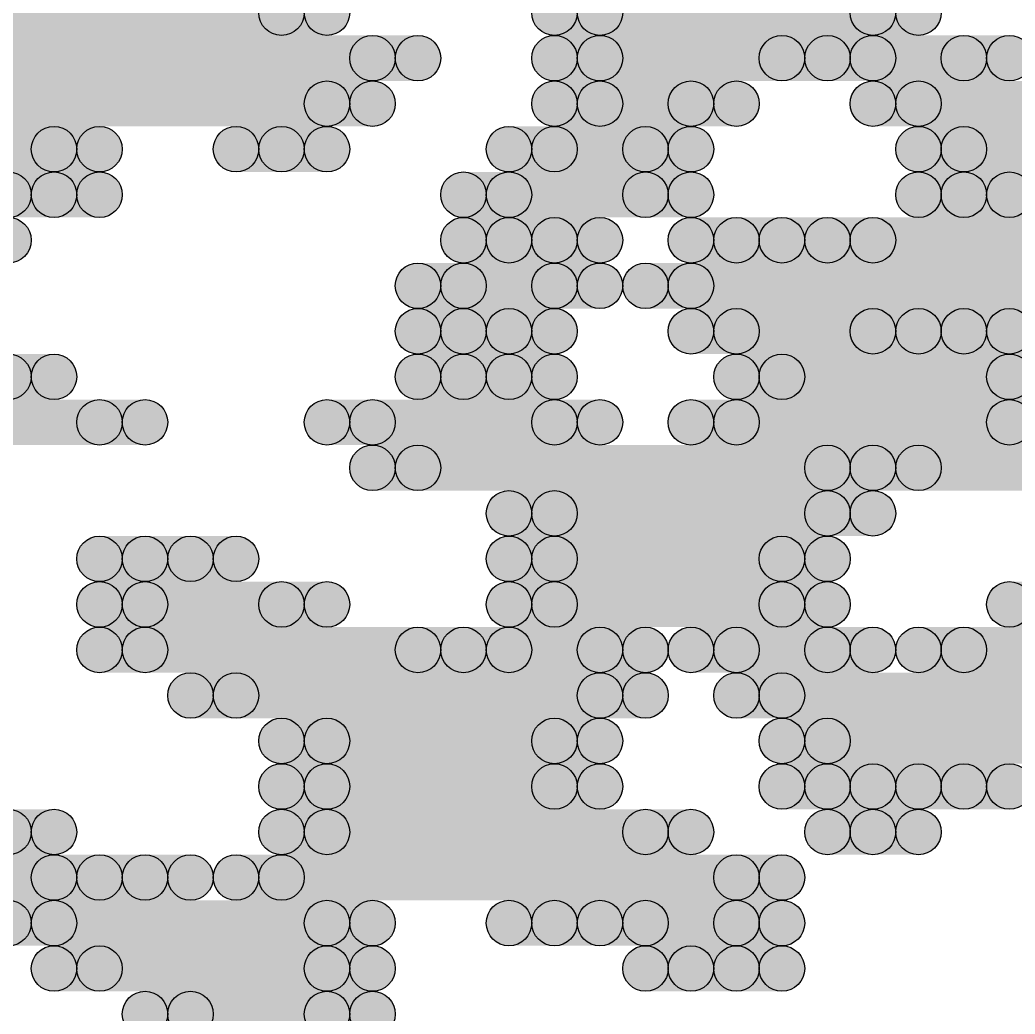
# Model space of a CAD drawing. Header units: millimetres. Extents: x 0 to 137, y 0 to 37.
# Drawn here: x 133.077 to 133.633, y 8.407 to 8.962 of the extents above; entities that cross this region are included whole.
import ezdxf

# ---------------------------------------------------------------- set-up
doc = ezdxf.new("R2010")
doc.units = ezdxf.units.MM
doc.layers.add('TopLayer', color=1, linetype='Continuous')
doc.layers.add('TopSolder', color=216, linetype='Continuous')

msp = doc.modelspace()

# ---------------------------------------------------------------- hatches: boundary and pattern name
at = {"layer": 'TopLayer'}
for points in [[(132.9944, 8.9535), (132.9944, 8.9789), (133.2484, 8.9789), (133.2484, 8.9535)], [(133.4008, 8.9535), (133.4008, 8.9789), (133.5786, 8.9789), (133.5786, 8.9535)], [(133.0198, 8.9281), (133.0198, 8.9535), (133.2992, 8.9535), (133.2992, 8.9281)], [(133.4008, 8.9281), (133.4008, 8.9535), (133.5278, 8.9535), (133.5278, 8.9281)], [(133.5532, 8.9281), (133.5532, 8.9535), (133.6294, 8.9535), (133.6294, 8.9281)], [(133.0198, 8.9027), (133.0198, 8.9281), (133.2738, 8.9281), (133.2738, 8.9027)], [(133.4008, 8.9027), (133.4008, 8.9281), (133.477, 8.9281), (133.477, 8.9027)], [(133.5786, 8.9027), (133.5786, 8.9281), (133.6802, 8.9281), (133.6802, 8.9027)], [(133.0198, 8.8773), (133.0198, 8.9027), (133.1214, 8.9027), (133.1214, 8.8773)], [(133.223, 8.8773), (133.223, 8.9027), (133.2484, 8.9027), (133.2484, 8.8773)], [(133.3754, 8.8773), (133.3754, 8.9027), (133.4516, 8.9027), (133.4516, 8.8773)], [(133.604, 8.8773), (133.604, 8.9027), (133.731, 8.9027), (133.731, 8.8773)], [(133.096, 8.8519), (133.096, 8.8773), (133.1214, 8.8773), (133.1214, 8.8519)], [(133.35, 8.8519), (133.35, 8.8773), (133.4516, 8.8773), (133.4516, 8.8519)], [(133.604, 8.8519), (133.604, 8.8773), (133.6548, 8.8773), (133.6548, 8.8519)], [(133.35, 8.8265), (133.35, 8.8519), (133.4008, 8.8519), (133.4008, 8.8265)], [(133.477, 8.8265), (133.477, 8.8519), (133.5278, 8.8519), (133.5278, 8.8265)], [(133.5532, 8.8265), (133.5532, 8.8519), (133.7056, 8.8519), (133.7056, 8.8265)], [(133.3246, 8.8011), (133.3246, 8.8265), (133.4008, 8.8265), (133.4008, 8.8011)], [(133.4516, 8.8011), (133.4516, 8.8265), (133.6802, 8.8265), (133.6802, 8.8011)], [(133.3246, 8.7757), (133.3246, 8.8011), (133.3754, 8.8011), (133.3754, 8.7757)], [(133.477, 8.7757), (133.477, 8.8011), (133.5786, 8.8011), (133.5786, 8.7757)], [(133.604, 8.7757), (133.604, 8.8011), (133.6548, 8.8011), (133.6548, 8.7757)], [(132.9182, 8.7503), (132.9182, 8.7757), (133.096, 8.7757), (133.096, 8.7503)], [(133.3246, 8.7503), (133.3246, 8.7757), (133.3754, 8.7757), (133.3754, 8.7503)], [(133.5024, 8.7503), (133.5024, 8.7757), (133.6548, 8.7757), (133.6548, 8.7503)], [(133.0452, 8.7249), (133.0452, 8.7503), (133.1468, 8.7503), (133.1468, 8.7249)], [(133.2738, 8.7249), (133.2738, 8.7503), (133.4008, 8.7503), (133.4008, 8.7249)], [(133.477, 8.7249), (133.477, 8.7503), (133.6548, 8.7503), (133.6548, 8.7249)], [(133.2992, 8.6995), (133.2992, 8.7249), (133.5532, 8.7249), (133.5532, 8.6995)], [(133.5786, 8.6995), (133.5786, 8.7249), (133.6802, 8.7249), (133.6802, 8.6995)], [(133.3754, 8.6741), (133.3754, 8.6995), (133.5532, 8.6995), (133.5532, 8.6741)], [(133.1468, 8.6487), (133.1468, 8.6741), (133.1976, 8.6741), (133.1976, 8.6487)], [(133.3754, 8.6487), (133.3754, 8.6741), (133.5278, 8.6741), (133.5278, 8.6487)], [(133.1468, 8.6233), (133.1468, 8.6487), (133.2484, 8.6487), (133.2484, 8.6233)], [(133.3754, 8.6233), (133.3754, 8.6487), (133.5278, 8.6487), (133.5278, 8.6233)], [(133.1468, 8.5979), (133.1468, 8.6233), (133.3246, 8.6233), (133.3246, 8.5979)], [(133.35, 8.5979), (133.35, 8.6233), (133.4262, 8.6233), (133.4262, 8.5979)], [(133.477, 8.5979), (133.477, 8.6233), (133.5532, 8.6233), (133.5532, 8.5979)], [(133.604, 8.5979), (133.604, 8.6233), (133.731, 8.6233), (133.731, 8.5979)], [(133.1976, 8.5725), (133.1976, 8.5979), (133.4262, 8.5979), (133.4262, 8.5725)], [(133.5024, 8.5725), (133.5024, 8.5979), (133.6802, 8.5979), (133.6802, 8.5725)], [(133.2484, 8.5471), (133.2484, 8.5725), (133.4008, 8.5725), (133.4008, 8.5471)], [(133.5278, 8.5471), (133.5278, 8.5725), (133.6802, 8.5725), (133.6802, 8.5471)], [(133.2484, 8.5217), (133.2484, 8.5471), (133.4008, 8.5471), (133.4008, 8.5217)], [(133.5278, 8.5217), (133.5278, 8.5471), (133.5786, 8.5471), (133.5786, 8.5217)], [(133.604, 8.5217), (133.604, 8.5471), (133.6294, 8.5471), (133.6294, 8.5217)], [(132.9944, 8.4963), (132.9944, 8.5217), (133.096, 8.5217), (133.096, 8.4963)], [(133.2484, 8.4963), (133.2484, 8.5217), (133.4516, 8.5217), (133.4516, 8.4963)], [(133.5532, 8.4963), (133.5532, 8.5217), (133.5786, 8.5217), (133.5786, 8.4963)], [(133.0452, 8.4709), (133.0452, 8.4963), (133.1214, 8.4963), (133.1214, 8.4709)], [(133.1468, 8.4709), (133.1468, 8.4963), (133.1722, 8.4963), (133.1722, 8.4709)], [(133.223, 8.4709), (133.223, 8.4963), (133.5024, 8.4963), (133.5024, 8.4709)], [(133.096, 8.4455), (133.096, 8.4709), (133.2738, 8.4709), (133.2738, 8.4455)], [(133.3754, 8.4455), (133.3754, 8.4709), (133.4008, 8.4709), (133.4008, 8.4455)], [(133.4262, 8.4455), (133.4262, 8.4709), (133.5024, 8.4709), (133.5024, 8.4455)], [(133.1214, 8.4201), (133.1214, 8.4455), (133.2738, 8.4455), (133.2738, 8.4201)], [(133.4516, 8.4201), (133.4516, 8.4455), (133.5024, 8.4455), (133.5024, 8.4201)], [(133.1722, 8.3947), (133.1722, 8.4201), (133.2738, 8.4201), (133.2738, 8.3947)]]:
    msp.add_hatch(color=1, dxfattribs=at).paths.add_polyline_path(points)
h = msp.add_hatch(color=1, dxfattribs=at)
edge = h.paths.add_edge_path()
edge.add_arc((133.2484, 8.9662), 0.0127, 0, 360)
h = msp.add_hatch(color=1, dxfattribs=at)
edge = h.paths.add_edge_path()
edge.add_arc((133.4008, 8.9662), 0.0127, 0, 360)
h = msp.add_hatch(color=1, dxfattribs=at)
edge = h.paths.add_edge_path()
edge.add_arc((133.5786, 8.9662), 0.0127, 0, 360)
h = msp.add_hatch(color=1, dxfattribs=at)
edge = h.paths.add_edge_path()
edge.add_arc((133.2992, 8.9408), 0.0127, 0, 360)
h = msp.add_hatch(color=1, dxfattribs=at)
edge = h.paths.add_edge_path()
edge.add_arc((133.4008, 8.9408), 0.0127, 0, 360)
h = msp.add_hatch(color=1, dxfattribs=at)
edge = h.paths.add_edge_path()
edge.add_arc((133.5278, 8.9408), 0.0127, 0, 360)
h = msp.add_hatch(color=1, dxfattribs=at)
edge = h.paths.add_edge_path()
edge.add_arc((133.5532, 8.9408), 0.0127, 0, 360)
h = msp.add_hatch(color=1, dxfattribs=at)
edge = h.paths.add_edge_path()
edge.add_arc((133.6294, 8.9408), 0.0127, 0, 360)
h = msp.add_hatch(color=1, dxfattribs=at)
edge = h.paths.add_edge_path()
edge.add_arc((133.2738, 8.9154), 0.0127, 0, 360)
h = msp.add_hatch(color=1, dxfattribs=at)
edge = h.paths.add_edge_path()
edge.add_arc((133.4008, 8.9154), 0.0127, 0, 360)
h = msp.add_hatch(color=1, dxfattribs=at)
edge = h.paths.add_edge_path()
edge.add_arc((133.477, 8.9154), 0.0127, 0, 360)
h = msp.add_hatch(color=1, dxfattribs=at)
edge = h.paths.add_edge_path()
edge.add_arc((133.5786, 8.9154), 0.0127, 0, 360)
h = msp.add_hatch(color=1, dxfattribs=at)
edge = h.paths.add_edge_path()
edge.add_arc((133.1214, 8.89), 0.0127, 0, 360)
h = msp.add_hatch(color=1, dxfattribs=at)
edge = h.paths.add_edge_path()
edge.add_arc((133.223, 8.89), 0.0127, 0, 360)
h = msp.add_hatch(color=1, dxfattribs=at)
edge = h.paths.add_edge_path()
edge.add_arc((133.2484, 8.89), 0.0127, 0, 360)
h = msp.add_hatch(color=1, dxfattribs=at)
edge = h.paths.add_edge_path()
edge.add_arc((133.3754, 8.89), 0.0127, 0, 360)
h = msp.add_hatch(color=1, dxfattribs=at)
edge = h.paths.add_edge_path()
edge.add_arc((133.4516, 8.89), 0.0127, 0, 360)
h = msp.add_hatch(color=1, dxfattribs=at)
edge = h.paths.add_edge_path()
edge.add_arc((133.604, 8.89), 0.0127, 0, 360)
h = msp.add_hatch(color=1, dxfattribs=at)
edge = h.paths.add_edge_path()
edge.add_arc((133.0706, 8.8646), 0.0127, 0, 360)
h = msp.add_hatch(color=1, dxfattribs=at)
edge = h.paths.add_edge_path()
edge.add_arc((133.096, 8.8646), 0.0127, 0, 360)
h = msp.add_hatch(color=1, dxfattribs=at)
edge = h.paths.add_edge_path()
edge.add_arc((133.1214, 8.8646), 0.0127, 0, 360)
h = msp.add_hatch(color=1, dxfattribs=at)
edge = h.paths.add_edge_path()
edge.add_arc((133.35, 8.8646), 0.0127, 0, 360)
h = msp.add_hatch(color=1, dxfattribs=at)
edge = h.paths.add_edge_path()
edge.add_arc((133.4516, 8.8646), 0.0127, 0, 360)
h = msp.add_hatch(color=1, dxfattribs=at)
edge = h.paths.add_edge_path()
edge.add_arc((133.604, 8.8646), 0.0127, 0, 360)
h = msp.add_hatch(color=1, dxfattribs=at)
edge = h.paths.add_edge_path()
edge.add_arc((133.0706, 8.8392), 0.0127, 0, 360)
h = msp.add_hatch(color=1, dxfattribs=at)
edge = h.paths.add_edge_path()
edge.add_arc((133.35, 8.8392), 0.0127, 0, 360)
h = msp.add_hatch(color=1, dxfattribs=at)
edge = h.paths.add_edge_path()
edge.add_arc((133.4008, 8.8392), 0.0127, 0, 360)
h = msp.add_hatch(color=1, dxfattribs=at)
edge = h.paths.add_edge_path()
edge.add_arc((133.477, 8.8392), 0.0127, 0, 360)
h = msp.add_hatch(color=1, dxfattribs=at)
edge = h.paths.add_edge_path()
edge.add_arc((133.5278, 8.8392), 0.0127, 0, 360)
h = msp.add_hatch(color=1, dxfattribs=at)
edge = h.paths.add_edge_path()
edge.add_arc((133.5532, 8.8392), 0.0127, 0, 360)
h = msp.add_hatch(color=1, dxfattribs=at)
edge = h.paths.add_edge_path()
edge.add_arc((133.3246, 8.8138), 0.0127, 0, 360)
h = msp.add_hatch(color=1, dxfattribs=at)
edge = h.paths.add_edge_path()
edge.add_arc((133.4008, 8.8138), 0.0127, 0, 360)
h = msp.add_hatch(color=1, dxfattribs=at)
edge = h.paths.add_edge_path()
edge.add_arc((133.4516, 8.8138), 0.0127, 0, 360)
h = msp.add_hatch(color=1, dxfattribs=at)
edge = h.paths.add_edge_path()
edge.add_arc((133.3246, 8.7884), 0.0127, 0, 360)
h = msp.add_hatch(color=1, dxfattribs=at)
edge = h.paths.add_edge_path()
edge.add_arc((133.3754, 8.7884), 0.0127, 0, 360)
h = msp.add_hatch(color=1, dxfattribs=at)
edge = h.paths.add_edge_path()
edge.add_arc((133.477, 8.7884), 0.0127, 0, 360)
h = msp.add_hatch(color=1, dxfattribs=at)
edge = h.paths.add_edge_path()
edge.add_arc((133.5786, 8.7884), 0.0127, 0, 360)
h = msp.add_hatch(color=1, dxfattribs=at)
edge = h.paths.add_edge_path()
edge.add_arc((133.604, 8.7884), 0.0127, 0, 360)
h = msp.add_hatch(color=1, dxfattribs=at)
edge = h.paths.add_edge_path()
edge.add_arc((133.096, 8.763), 0.0127, 0, 360)
h = msp.add_hatch(color=1, dxfattribs=at)
edge = h.paths.add_edge_path()
edge.add_arc((133.3246, 8.763), 0.0127, 0, 360)
h = msp.add_hatch(color=1, dxfattribs=at)
edge = h.paths.add_edge_path()
edge.add_arc((133.3754, 8.763), 0.0127, 0, 360)
h = msp.add_hatch(color=1, dxfattribs=at)
edge = h.paths.add_edge_path()
edge.add_arc((133.5024, 8.763), 0.0127, 0, 360)
h = msp.add_hatch(color=1, dxfattribs=at)
edge = h.paths.add_edge_path()
edge.add_arc((133.1468, 8.7376), 0.0127, 0, 360)
h = msp.add_hatch(color=1, dxfattribs=at)
edge = h.paths.add_edge_path()
edge.add_arc((133.2738, 8.7376), 0.0127, 0, 360)
h = msp.add_hatch(color=1, dxfattribs=at)
edge = h.paths.add_edge_path()
edge.add_arc((133.4008, 8.7376), 0.0127, 0, 360)
h = msp.add_hatch(color=1, dxfattribs=at)
edge = h.paths.add_edge_path()
edge.add_arc((133.477, 8.7376), 0.0127, 0, 360)
h = msp.add_hatch(color=1, dxfattribs=at)
edge = h.paths.add_edge_path()
edge.add_arc((133.2992, 8.7122), 0.0127, 0, 360)
h = msp.add_hatch(color=1, dxfattribs=at)
edge = h.paths.add_edge_path()
edge.add_arc((133.5532, 8.7122), 0.0127, 0, 360)
h = msp.add_hatch(color=1, dxfattribs=at)
edge = h.paths.add_edge_path()
edge.add_arc((133.5786, 8.7122), 0.0127, 0, 360)
h = msp.add_hatch(color=1, dxfattribs=at)
edge = h.paths.add_edge_path()
edge.add_arc((133.3754, 8.6868), 0.0127, 0, 360)
h = msp.add_hatch(color=1, dxfattribs=at)
edge = h.paths.add_edge_path()
edge.add_arc((133.5532, 8.6868), 0.0127, 0, 360)
h = msp.add_hatch(color=1, dxfattribs=at)
edge = h.paths.add_edge_path()
edge.add_arc((133.1468, 8.6614), 0.0127, 0, 360)
h = msp.add_hatch(color=1, dxfattribs=at)
edge = h.paths.add_edge_path()
edge.add_arc((133.1976, 8.6614), 0.0127, 0, 360)
h = msp.add_hatch(color=1, dxfattribs=at)
edge = h.paths.add_edge_path()
edge.add_arc((133.3754, 8.6614), 0.0127, 0, 360)
h = msp.add_hatch(color=1, dxfattribs=at)
edge = h.paths.add_edge_path()
edge.add_arc((133.5278, 8.6614), 0.0127, 0, 360)
h = msp.add_hatch(color=1, dxfattribs=at)
edge = h.paths.add_edge_path()
edge.add_arc((133.1468, 8.636), 0.0127, 0, 360)
h = msp.add_hatch(color=1, dxfattribs=at)
edge = h.paths.add_edge_path()
edge.add_arc((133.2484, 8.636), 0.0127, 0, 360)
h = msp.add_hatch(color=1, dxfattribs=at)
edge = h.paths.add_edge_path()
edge.add_arc((133.3754, 8.636), 0.0127, 0, 360)
h = msp.add_hatch(color=1, dxfattribs=at)
edge = h.paths.add_edge_path()
edge.add_arc((133.5278, 8.636), 0.0127, 0, 360)
h = msp.add_hatch(color=1, dxfattribs=at)
edge = h.paths.add_edge_path()
edge.add_arc((133.1468, 8.6106), 0.0127, 0, 360)
h = msp.add_hatch(color=1, dxfattribs=at)
edge = h.paths.add_edge_path()
edge.add_arc((133.3246, 8.6106), 0.0127, 0, 360)
h = msp.add_hatch(color=1, dxfattribs=at)
edge = h.paths.add_edge_path()
edge.add_arc((133.35, 8.6106), 0.0127, 0, 360)
h = msp.add_hatch(color=1, dxfattribs=at)
edge = h.paths.add_edge_path()
edge.add_arc((133.4262, 8.6106), 0.0127, 0, 360)
h = msp.add_hatch(color=1, dxfattribs=at)
edge = h.paths.add_edge_path()
edge.add_arc((133.477, 8.6106), 0.0127, 0, 360)
h = msp.add_hatch(color=1, dxfattribs=at)
edge = h.paths.add_edge_path()
edge.add_arc((133.5532, 8.6106), 0.0127, 0, 360)
h = msp.add_hatch(color=1, dxfattribs=at)
edge = h.paths.add_edge_path()
edge.add_arc((133.604, 8.6106), 0.0127, 0, 360)
h = msp.add_hatch(color=1, dxfattribs=at)
edge = h.paths.add_edge_path()
edge.add_arc((133.1976, 8.5852), 0.0127, 0, 360)
h = msp.add_hatch(color=1, dxfattribs=at)
edge = h.paths.add_edge_path()
edge.add_arc((133.4262, 8.5852), 0.0127, 0, 360)
h = msp.add_hatch(color=1, dxfattribs=at)
edge = h.paths.add_edge_path()
edge.add_arc((133.5024, 8.5852), 0.0127, 0, 360)
h = msp.add_hatch(color=1, dxfattribs=at)
edge = h.paths.add_edge_path()
edge.add_arc((133.2484, 8.5598), 0.0127, 0, 360)
h = msp.add_hatch(color=1, dxfattribs=at)
edge = h.paths.add_edge_path()
edge.add_arc((133.4008, 8.5598), 0.0127, 0, 360)
h = msp.add_hatch(color=1, dxfattribs=at)
edge = h.paths.add_edge_path()
edge.add_arc((133.5278, 8.5598), 0.0127, 0, 360)
h = msp.add_hatch(color=1, dxfattribs=at)
edge = h.paths.add_edge_path()
edge.add_arc((133.2484, 8.5344), 0.0127, 0, 360)
h = msp.add_hatch(color=1, dxfattribs=at)
edge = h.paths.add_edge_path()
edge.add_arc((133.4008, 8.5344), 0.0127, 0, 360)
h = msp.add_hatch(color=1, dxfattribs=at)
edge = h.paths.add_edge_path()
edge.add_arc((133.5278, 8.5344), 0.0127, 0, 360)
h = msp.add_hatch(color=1, dxfattribs=at)
edge = h.paths.add_edge_path()
edge.add_arc((133.5786, 8.5344), 0.0127, 0, 360)
h = msp.add_hatch(color=1, dxfattribs=at)
edge = h.paths.add_edge_path()
edge.add_arc((133.604, 8.5344), 0.0127, 0, 360)
h = msp.add_hatch(color=1, dxfattribs=at)
edge = h.paths.add_edge_path()
edge.add_arc((133.6294, 8.5344), 0.0127, 0, 360)
h = msp.add_hatch(color=1, dxfattribs=at)
edge = h.paths.add_edge_path()
edge.add_arc((133.096, 8.509), 0.0127, 0, 360)
h = msp.add_hatch(color=1, dxfattribs=at)
edge = h.paths.add_edge_path()
edge.add_arc((133.2484, 8.509), 0.0127, 0, 360)
h = msp.add_hatch(color=1, dxfattribs=at)
edge = h.paths.add_edge_path()
edge.add_arc((133.4516, 8.509), 0.0127, 0, 360)
h = msp.add_hatch(color=1, dxfattribs=at)
edge = h.paths.add_edge_path()
edge.add_arc((133.5532, 8.509), 0.0127, 0, 360)
h = msp.add_hatch(color=1, dxfattribs=at)
edge = h.paths.add_edge_path()
edge.add_arc((133.5786, 8.509), 0.0127, 0, 360)
h = msp.add_hatch(color=1, dxfattribs=at)
edge = h.paths.add_edge_path()
edge.add_arc((133.1214, 8.4836), 0.0127, 0, 360)
h = msp.add_hatch(color=1, dxfattribs=at)
edge = h.paths.add_edge_path()
edge.add_arc((133.1468, 8.4836), 0.0127, 0, 360)
h = msp.add_hatch(color=1, dxfattribs=at)
edge = h.paths.add_edge_path()
edge.add_arc((133.1722, 8.4836), 0.0127, 0, 360)
h = msp.add_hatch(color=1, dxfattribs=at)
edge = h.paths.add_edge_path()
edge.add_arc((133.223, 8.4836), 0.0127, 0, 360)
h = msp.add_hatch(color=1, dxfattribs=at)
edge = h.paths.add_edge_path()
edge.add_arc((133.5024, 8.4836), 0.0127, 0, 360)
h = msp.add_hatch(color=1, dxfattribs=at)
edge = h.paths.add_edge_path()
edge.add_arc((133.096, 8.4582), 0.0127, 0, 360)
h = msp.add_hatch(color=1, dxfattribs=at)
edge = h.paths.add_edge_path()
edge.add_arc((133.2738, 8.4582), 0.0127, 0, 360)
h = msp.add_hatch(color=1, dxfattribs=at)
edge = h.paths.add_edge_path()
edge.add_arc((133.3754, 8.4582), 0.0127, 0, 360)
h = msp.add_hatch(color=1, dxfattribs=at)
edge = h.paths.add_edge_path()
edge.add_arc((133.4008, 8.4582), 0.0127, 0, 360)
h = msp.add_hatch(color=1, dxfattribs=at)
edge = h.paths.add_edge_path()
edge.add_arc((133.4262, 8.4582), 0.0127, 0, 360)
h = msp.add_hatch(color=1, dxfattribs=at)
edge = h.paths.add_edge_path()
edge.add_arc((133.5024, 8.4582), 0.0127, 0, 360)
h = msp.add_hatch(color=1, dxfattribs=at)
edge = h.paths.add_edge_path()
edge.add_arc((133.1214, 8.4328), 0.0127, 0, 360)
h = msp.add_hatch(color=1, dxfattribs=at)
edge = h.paths.add_edge_path()
edge.add_arc((133.2738, 8.4328), 0.0127, 0, 360)
h = msp.add_hatch(color=1, dxfattribs=at)
edge = h.paths.add_edge_path()
edge.add_arc((133.4516, 8.4328), 0.0127, 0, 360)
h = msp.add_hatch(color=1, dxfattribs=at)
edge = h.paths.add_edge_path()
edge.add_arc((133.5024, 8.4328), 0.0127, 0, 360)
h = msp.add_hatch(color=1, dxfattribs=at)
edge = h.paths.add_edge_path()
edge.add_arc((133.1722, 8.4074), 0.0127, 0, 360)
h = msp.add_hatch(color=1, dxfattribs=at)
edge = h.paths.add_edge_path()
edge.add_arc((133.2738, 8.4074), 0.0127, 0, 360)
at = {"layer": 'TopSolder'}
for points in [[(132.969, 8.9535), (132.969, 8.9789), (133.223, 8.9789), (133.223, 8.9535)], [(133.3754, 8.9535), (133.3754, 8.9789), (133.5532, 8.9789), (133.5532, 8.9535)], [(132.9944, 8.9281), (132.9944, 8.9535), (133.2738, 8.9535), (133.2738, 8.9281)], [(133.3754, 8.9281), (133.3754, 8.9535), (133.5024, 8.9535), (133.5024, 8.9281)], [(133.5278, 8.9281), (133.5278, 8.9535), (133.604, 8.9535), (133.604, 8.9281)], [(132.9944, 8.9027), (132.9944, 8.9281), (133.2484, 8.9281), (133.2484, 8.9027)], [(133.3754, 8.9027), (133.3754, 8.9281), (133.4516, 8.9281), (133.4516, 8.9027)], [(133.5532, 8.9027), (133.5532, 8.9281), (133.6548, 8.9281), (133.6548, 8.9027)], [(132.9944, 8.8773), (132.9944, 8.9027), (133.096, 8.9027), (133.096, 8.8773)], [(133.1976, 8.8773), (133.1976, 8.9027), (133.223, 8.9027), (133.223, 8.8773)], [(133.35, 8.8773), (133.35, 8.9027), (133.4262, 8.9027), (133.4262, 8.8773)], [(133.5786, 8.8773), (133.5786, 8.9027), (133.7056, 8.9027), (133.7056, 8.8773)], [(133.0706, 8.8519), (133.0706, 8.8773), (133.096, 8.8773), (133.096, 8.8519)], [(133.3246, 8.8519), (133.3246, 8.8773), (133.4262, 8.8773), (133.4262, 8.8519)], [(133.5786, 8.8519), (133.5786, 8.8773), (133.6294, 8.8773), (133.6294, 8.8519)], [(133.3246, 8.8265), (133.3246, 8.8519), (133.3754, 8.8519), (133.3754, 8.8265)], [(133.4516, 8.8265), (133.4516, 8.8519), (133.5024, 8.8519), (133.5024, 8.8265)], [(133.5278, 8.8265), (133.5278, 8.8519), (133.6802, 8.8519), (133.6802, 8.8265)], [(133.2992, 8.8011), (133.2992, 8.8265), (133.3754, 8.8265), (133.3754, 8.8011)], [(133.4262, 8.8011), (133.4262, 8.8265), (133.6548, 8.8265), (133.6548, 8.8011)], [(133.2992, 8.7757), (133.2992, 8.8011), (133.35, 8.8011), (133.35, 8.7757)], [(133.4516, 8.7757), (133.4516, 8.8011), (133.5532, 8.8011), (133.5532, 8.7757)], [(133.5786, 8.7757), (133.5786, 8.8011), (133.6294, 8.8011), (133.6294, 8.7757)], [(133.2992, 8.7503), (133.2992, 8.7757), (133.35, 8.7757), (133.35, 8.7503)], [(133.477, 8.7503), (133.477, 8.7757), (133.6294, 8.7757), (133.6294, 8.7503)], [(133.0198, 8.7249), (133.0198, 8.7503), (133.1214, 8.7503), (133.1214, 8.7249)], [(133.2484, 8.7249), (133.2484, 8.7503), (133.3754, 8.7503), (133.3754, 8.7249)], [(133.4516, 8.7249), (133.4516, 8.7503), (133.6294, 8.7503), (133.6294, 8.7249)], [(133.2738, 8.6995), (133.2738, 8.7249), (133.5278, 8.7249), (133.5278, 8.6995)], [(133.5532, 8.6995), (133.5532, 8.7249), (133.6548, 8.7249), (133.6548, 8.6995)], [(133.35, 8.6741), (133.35, 8.6995), (133.5278, 8.6995), (133.5278, 8.6741)], [(133.1214, 8.6487), (133.1214, 8.6741), (133.1722, 8.6741), (133.1722, 8.6487)], [(133.35, 8.6487), (133.35, 8.6741), (133.5024, 8.6741), (133.5024, 8.6487)], [(133.1214, 8.6233), (133.1214, 8.6487), (133.223, 8.6487), (133.223, 8.6233)], [(133.35, 8.6233), (133.35, 8.6487), (133.5024, 8.6487), (133.5024, 8.6233)], [(133.6294, 8.6233), (133.6294, 8.6487), (133.7564, 8.6487), (133.7564, 8.6233)], [(133.1214, 8.5979), (133.1214, 8.6233), (133.2992, 8.6233), (133.2992, 8.5979)], [(133.3246, 8.5979), (133.3246, 8.6233), (133.4008, 8.6233), (133.4008, 8.5979)], [(133.4516, 8.5979), (133.4516, 8.6233), (133.5278, 8.6233), (133.5278, 8.5979)], [(133.5786, 8.5979), (133.5786, 8.6233), (133.7056, 8.6233), (133.7056, 8.5979)], [(133.1722, 8.5725), (133.1722, 8.5979), (133.4008, 8.5979), (133.4008, 8.5725)], [(133.477, 8.5725), (133.477, 8.5979), (133.6548, 8.5979), (133.6548, 8.5725)], [(133.223, 8.5471), (133.223, 8.5725), (133.3754, 8.5725), (133.3754, 8.5471)], [(133.5024, 8.5471), (133.5024, 8.5725), (133.6548, 8.5725), (133.6548, 8.5471)], [(133.223, 8.5217), (133.223, 8.5471), (133.3754, 8.5471), (133.3754, 8.5217)], [(133.5024, 8.5217), (133.5024, 8.5471), (133.5532, 8.5471), (133.5532, 8.5217)], [(133.5786, 8.5217), (133.5786, 8.5471), (133.604, 8.5471), (133.604, 8.5217)], [(133.223, 8.4963), (133.223, 8.5217), (133.4262, 8.5217), (133.4262, 8.4963)], [(133.5278, 8.4963), (133.5278, 8.5217), (133.5532, 8.5217), (133.5532, 8.4963)], [(133.0198, 8.4709), (133.0198, 8.4963), (133.096, 8.4963), (133.096, 8.4709)], [(133.1214, 8.4709), (133.1214, 8.4963), (133.1468, 8.4963), (133.1468, 8.4709)], [(133.1976, 8.4709), (133.1976, 8.4963), (133.477, 8.4963), (133.477, 8.4709)], [(133.0706, 8.4455), (133.0706, 8.4709), (133.2484, 8.4709), (133.2484, 8.4455)], [(133.35, 8.4455), (133.35, 8.4709), (133.3754, 8.4709), (133.3754, 8.4455)], [(133.4008, 8.4455), (133.4008, 8.4709), (133.477, 8.4709), (133.477, 8.4455)], [(133.096, 8.4201), (133.096, 8.4455), (133.2484, 8.4455), (133.2484, 8.4201)], [(133.4262, 8.4201), (133.4262, 8.4455), (133.477, 8.4455), (133.477, 8.4201)], [(133.1468, 8.3947), (133.1468, 8.4201), (133.2484, 8.4201), (133.2484, 8.3947)]]:
    msp.add_hatch(color=216, dxfattribs=at).paths.add_polyline_path(points)
h = msp.add_hatch(color=216, dxfattribs=at)
edge = h.paths.add_edge_path()
edge.add_arc((133.223, 8.9662), 0.0127, 0, 360)
h = msp.add_hatch(color=216, dxfattribs=at)
edge = h.paths.add_edge_path()
edge.add_arc((133.3754, 8.9662), 0.0127, 0, 360)
h = msp.add_hatch(color=216, dxfattribs=at)
edge = h.paths.add_edge_path()
edge.add_arc((133.5532, 8.9662), 0.0127, 0, 360)
h = msp.add_hatch(color=216, dxfattribs=at)
edge = h.paths.add_edge_path()
edge.add_arc((133.2738, 8.9408), 0.0127, 0, 360)
h = msp.add_hatch(color=216, dxfattribs=at)
edge = h.paths.add_edge_path()
edge.add_arc((133.3754, 8.9408), 0.0127, 0, 360)
h = msp.add_hatch(color=216, dxfattribs=at)
edge = h.paths.add_edge_path()
edge.add_arc((133.5024, 8.9408), 0.0127, 0, 360)
h = msp.add_hatch(color=216, dxfattribs=at)
edge = h.paths.add_edge_path()
edge.add_arc((133.5278, 8.9408), 0.0127, 0, 360)
h = msp.add_hatch(color=216, dxfattribs=at)
edge = h.paths.add_edge_path()
edge.add_arc((133.604, 8.9408), 0.0127, 0, 360)
h = msp.add_hatch(color=216, dxfattribs=at)
edge = h.paths.add_edge_path()
edge.add_arc((133.2484, 8.9154), 0.0127, 0, 360)
h = msp.add_hatch(color=216, dxfattribs=at)
edge = h.paths.add_edge_path()
edge.add_arc((133.3754, 8.9154), 0.0127, 0, 360)
h = msp.add_hatch(color=216, dxfattribs=at)
edge = h.paths.add_edge_path()
edge.add_arc((133.4516, 8.9154), 0.0127, 0, 360)
h = msp.add_hatch(color=216, dxfattribs=at)
edge = h.paths.add_edge_path()
edge.add_arc((133.5532, 8.9154), 0.0127, 0, 360)
h = msp.add_hatch(color=216, dxfattribs=at)
edge = h.paths.add_edge_path()
edge.add_arc((133.096, 8.89), 0.0127, 0, 360)
h = msp.add_hatch(color=216, dxfattribs=at)
edge = h.paths.add_edge_path()
edge.add_arc((133.1976, 8.89), 0.0127, 0, 360)
h = msp.add_hatch(color=216, dxfattribs=at)
edge = h.paths.add_edge_path()
edge.add_arc((133.223, 8.89), 0.0127, 0, 360)
h = msp.add_hatch(color=216, dxfattribs=at)
edge = h.paths.add_edge_path()
edge.add_arc((133.35, 8.89), 0.0127, 0, 360)
h = msp.add_hatch(color=216, dxfattribs=at)
edge = h.paths.add_edge_path()
edge.add_arc((133.4262, 8.89), 0.0127, 0, 360)
h = msp.add_hatch(color=216, dxfattribs=at)
edge = h.paths.add_edge_path()
edge.add_arc((133.5786, 8.89), 0.0127, 0, 360)
h = msp.add_hatch(color=216, dxfattribs=at)
edge = h.paths.add_edge_path()
edge.add_arc((133.0706, 8.8646), 0.0127, 0, 360)
h = msp.add_hatch(color=216, dxfattribs=at)
edge = h.paths.add_edge_path()
edge.add_arc((133.096, 8.8646), 0.0127, 0, 360)
h = msp.add_hatch(color=216, dxfattribs=at)
edge = h.paths.add_edge_path()
edge.add_arc((133.3246, 8.8646), 0.0127, 0, 360)
h = msp.add_hatch(color=216, dxfattribs=at)
edge = h.paths.add_edge_path()
edge.add_arc((133.4262, 8.8646), 0.0127, 0, 360)
h = msp.add_hatch(color=216, dxfattribs=at)
edge = h.paths.add_edge_path()
edge.add_arc((133.5786, 8.8646), 0.0127, 0, 360)
h = msp.add_hatch(color=216, dxfattribs=at)
edge = h.paths.add_edge_path()
edge.add_arc((133.6294, 8.8646), 0.0127, 0, 360)
h = msp.add_hatch(color=216, dxfattribs=at)
edge = h.paths.add_edge_path()
edge.add_arc((133.3246, 8.8392), 0.0127, 0, 360)
h = msp.add_hatch(color=216, dxfattribs=at)
edge = h.paths.add_edge_path()
edge.add_arc((133.3754, 8.8392), 0.0127, 0, 360)
h = msp.add_hatch(color=216, dxfattribs=at)
edge = h.paths.add_edge_path()
edge.add_arc((133.4516, 8.8392), 0.0127, 0, 360)
h = msp.add_hatch(color=216, dxfattribs=at)
edge = h.paths.add_edge_path()
edge.add_arc((133.5024, 8.8392), 0.0127, 0, 360)
h = msp.add_hatch(color=216, dxfattribs=at)
edge = h.paths.add_edge_path()
edge.add_arc((133.5278, 8.8392), 0.0127, 0, 360)
h = msp.add_hatch(color=216, dxfattribs=at)
edge = h.paths.add_edge_path()
edge.add_arc((133.2992, 8.8138), 0.0127, 0, 360)
h = msp.add_hatch(color=216, dxfattribs=at)
edge = h.paths.add_edge_path()
edge.add_arc((133.3754, 8.8138), 0.0127, 0, 360)
h = msp.add_hatch(color=216, dxfattribs=at)
edge = h.paths.add_edge_path()
edge.add_arc((133.4262, 8.8138), 0.0127, 0, 360)
h = msp.add_hatch(color=216, dxfattribs=at)
edge = h.paths.add_edge_path()
edge.add_arc((133.2992, 8.7884), 0.0127, 0, 360)
h = msp.add_hatch(color=216, dxfattribs=at)
edge = h.paths.add_edge_path()
edge.add_arc((133.35, 8.7884), 0.0127, 0, 360)
h = msp.add_hatch(color=216, dxfattribs=at)
edge = h.paths.add_edge_path()
edge.add_arc((133.4516, 8.7884), 0.0127, 0, 360)
h = msp.add_hatch(color=216, dxfattribs=at)
edge = h.paths.add_edge_path()
edge.add_arc((133.5532, 8.7884), 0.0127, 0, 360)
h = msp.add_hatch(color=216, dxfattribs=at)
edge = h.paths.add_edge_path()
edge.add_arc((133.5786, 8.7884), 0.0127, 0, 360)
h = msp.add_hatch(color=216, dxfattribs=at)
edge = h.paths.add_edge_path()
edge.add_arc((133.6294, 8.7884), 0.0127, 0, 360)
h = msp.add_hatch(color=216, dxfattribs=at)
edge = h.paths.add_edge_path()
edge.add_arc((133.0706, 8.763), 0.0127, 0, 360)
h = msp.add_hatch(color=216, dxfattribs=at)
edge = h.paths.add_edge_path()
edge.add_arc((133.2992, 8.763), 0.0127, 0, 360)
h = msp.add_hatch(color=216, dxfattribs=at)
edge = h.paths.add_edge_path()
edge.add_arc((133.35, 8.763), 0.0127, 0, 360)
h = msp.add_hatch(color=216, dxfattribs=at)
edge = h.paths.add_edge_path()
edge.add_arc((133.477, 8.763), 0.0127, 0, 360)
h = msp.add_hatch(color=216, dxfattribs=at)
edge = h.paths.add_edge_path()
edge.add_arc((133.6294, 8.763), 0.0127, 0, 360)
h = msp.add_hatch(color=216, dxfattribs=at)
edge = h.paths.add_edge_path()
edge.add_arc((133.1214, 8.7376), 0.0127, 0, 360)
h = msp.add_hatch(color=216, dxfattribs=at)
edge = h.paths.add_edge_path()
edge.add_arc((133.2484, 8.7376), 0.0127, 0, 360)
h = msp.add_hatch(color=216, dxfattribs=at)
edge = h.paths.add_edge_path()
edge.add_arc((133.3754, 8.7376), 0.0127, 0, 360)
h = msp.add_hatch(color=216, dxfattribs=at)
edge = h.paths.add_edge_path()
edge.add_arc((133.4516, 8.7376), 0.0127, 0, 360)
h = msp.add_hatch(color=216, dxfattribs=at)
edge = h.paths.add_edge_path()
edge.add_arc((133.6294, 8.7376), 0.0127, 0, 360)
h = msp.add_hatch(color=216, dxfattribs=at)
edge = h.paths.add_edge_path()
edge.add_arc((133.2738, 8.7122), 0.0127, 0, 360)
h = msp.add_hatch(color=216, dxfattribs=at)
edge = h.paths.add_edge_path()
edge.add_arc((133.5278, 8.7122), 0.0127, 0, 360)
h = msp.add_hatch(color=216, dxfattribs=at)
edge = h.paths.add_edge_path()
edge.add_arc((133.5532, 8.7122), 0.0127, 0, 360)
h = msp.add_hatch(color=216, dxfattribs=at)
edge = h.paths.add_edge_path()
edge.add_arc((133.35, 8.6868), 0.0127, 0, 360)
h = msp.add_hatch(color=216, dxfattribs=at)
edge = h.paths.add_edge_path()
edge.add_arc((133.5278, 8.6868), 0.0127, 0, 360)
h = msp.add_hatch(color=216, dxfattribs=at)
edge = h.paths.add_edge_path()
edge.add_arc((133.1214, 8.6614), 0.0127, 0, 360)
h = msp.add_hatch(color=216, dxfattribs=at)
edge = h.paths.add_edge_path()
edge.add_arc((133.1722, 8.6614), 0.0127, 0, 360)
h = msp.add_hatch(color=216, dxfattribs=at)
edge = h.paths.add_edge_path()
edge.add_arc((133.35, 8.6614), 0.0127, 0, 360)
h = msp.add_hatch(color=216, dxfattribs=at)
edge = h.paths.add_edge_path()
edge.add_arc((133.5024, 8.6614), 0.0127, 0, 360)
h = msp.add_hatch(color=216, dxfattribs=at)
edge = h.paths.add_edge_path()
edge.add_arc((133.1214, 8.636), 0.0127, 0, 360)
h = msp.add_hatch(color=216, dxfattribs=at)
edge = h.paths.add_edge_path()
edge.add_arc((133.223, 8.636), 0.0127, 0, 360)
h = msp.add_hatch(color=216, dxfattribs=at)
edge = h.paths.add_edge_path()
edge.add_arc((133.35, 8.636), 0.0127, 0, 360)
h = msp.add_hatch(color=216, dxfattribs=at)
edge = h.paths.add_edge_path()
edge.add_arc((133.5024, 8.636), 0.0127, 0, 360)
h = msp.add_hatch(color=216, dxfattribs=at)
edge = h.paths.add_edge_path()
edge.add_arc((133.6294, 8.636), 0.0127, 0, 360)
h = msp.add_hatch(color=216, dxfattribs=at)
edge = h.paths.add_edge_path()
edge.add_arc((133.1214, 8.6106), 0.0127, 0, 360)
h = msp.add_hatch(color=216, dxfattribs=at)
edge = h.paths.add_edge_path()
edge.add_arc((133.2992, 8.6106), 0.0127, 0, 360)
h = msp.add_hatch(color=216, dxfattribs=at)
edge = h.paths.add_edge_path()
edge.add_arc((133.3246, 8.6106), 0.0127, 0, 360)
h = msp.add_hatch(color=216, dxfattribs=at)
edge = h.paths.add_edge_path()
edge.add_arc((133.4008, 8.6106), 0.0127, 0, 360)
h = msp.add_hatch(color=216, dxfattribs=at)
edge = h.paths.add_edge_path()
edge.add_arc((133.4516, 8.6106), 0.0127, 0, 360)
h = msp.add_hatch(color=216, dxfattribs=at)
edge = h.paths.add_edge_path()
edge.add_arc((133.5278, 8.6106), 0.0127, 0, 360)
h = msp.add_hatch(color=216, dxfattribs=at)
edge = h.paths.add_edge_path()
edge.add_arc((133.5786, 8.6106), 0.0127, 0, 360)
h = msp.add_hatch(color=216, dxfattribs=at)
edge = h.paths.add_edge_path()
edge.add_arc((133.1722, 8.5852), 0.0127, 0, 360)
h = msp.add_hatch(color=216, dxfattribs=at)
edge = h.paths.add_edge_path()
edge.add_arc((133.4008, 8.5852), 0.0127, 0, 360)
h = msp.add_hatch(color=216, dxfattribs=at)
edge = h.paths.add_edge_path()
edge.add_arc((133.477, 8.5852), 0.0127, 0, 360)
h = msp.add_hatch(color=216, dxfattribs=at)
edge = h.paths.add_edge_path()
edge.add_arc((133.223, 8.5598), 0.0127, 0, 360)
h = msp.add_hatch(color=216, dxfattribs=at)
edge = h.paths.add_edge_path()
edge.add_arc((133.3754, 8.5598), 0.0127, 0, 360)
h = msp.add_hatch(color=216, dxfattribs=at)
edge = h.paths.add_edge_path()
edge.add_arc((133.5024, 8.5598), 0.0127, 0, 360)
h = msp.add_hatch(color=216, dxfattribs=at)
edge = h.paths.add_edge_path()
edge.add_arc((133.223, 8.5344), 0.0127, 0, 360)
h = msp.add_hatch(color=216, dxfattribs=at)
edge = h.paths.add_edge_path()
edge.add_arc((133.3754, 8.5344), 0.0127, 0, 360)
h = msp.add_hatch(color=216, dxfattribs=at)
edge = h.paths.add_edge_path()
edge.add_arc((133.5024, 8.5344), 0.0127, 0, 360)
h = msp.add_hatch(color=216, dxfattribs=at)
edge = h.paths.add_edge_path()
edge.add_arc((133.5532, 8.5344), 0.0127, 0, 360)
h = msp.add_hatch(color=216, dxfattribs=at)
edge = h.paths.add_edge_path()
edge.add_arc((133.5786, 8.5344), 0.0127, 0, 360)
h = msp.add_hatch(color=216, dxfattribs=at)
edge = h.paths.add_edge_path()
edge.add_arc((133.604, 8.5344), 0.0127, 0, 360)
h = msp.add_hatch(color=216, dxfattribs=at)
edge = h.paths.add_edge_path()
edge.add_arc((133.0706, 8.509), 0.0127, 0, 360)
h = msp.add_hatch(color=216, dxfattribs=at)
edge = h.paths.add_edge_path()
edge.add_arc((133.223, 8.509), 0.0127, 0, 360)
h = msp.add_hatch(color=216, dxfattribs=at)
edge = h.paths.add_edge_path()
edge.add_arc((133.4262, 8.509), 0.0127, 0, 360)
h = msp.add_hatch(color=216, dxfattribs=at)
edge = h.paths.add_edge_path()
edge.add_arc((133.5278, 8.509), 0.0127, 0, 360)
h = msp.add_hatch(color=216, dxfattribs=at)
edge = h.paths.add_edge_path()
edge.add_arc((133.5532, 8.509), 0.0127, 0, 360)
h = msp.add_hatch(color=216, dxfattribs=at)
edge = h.paths.add_edge_path()
edge.add_arc((133.096, 8.4836), 0.0127, 0, 360)
h = msp.add_hatch(color=216, dxfattribs=at)
edge = h.paths.add_edge_path()
edge.add_arc((133.1214, 8.4836), 0.0127, 0, 360)
h = msp.add_hatch(color=216, dxfattribs=at)
edge = h.paths.add_edge_path()
edge.add_arc((133.1468, 8.4836), 0.0127, 0, 360)
h = msp.add_hatch(color=216, dxfattribs=at)
edge = h.paths.add_edge_path()
edge.add_arc((133.1976, 8.4836), 0.0127, 0, 360)
h = msp.add_hatch(color=216, dxfattribs=at)
edge = h.paths.add_edge_path()
edge.add_arc((133.477, 8.4836), 0.0127, 0, 360)
h = msp.add_hatch(color=216, dxfattribs=at)
edge = h.paths.add_edge_path()
edge.add_arc((133.0706, 8.4582), 0.0127, 0, 360)
h = msp.add_hatch(color=216, dxfattribs=at)
edge = h.paths.add_edge_path()
edge.add_arc((133.2484, 8.4582), 0.0127, 0, 360)
h = msp.add_hatch(color=216, dxfattribs=at)
edge = h.paths.add_edge_path()
edge.add_arc((133.35, 8.4582), 0.0127, 0, 360)
h = msp.add_hatch(color=216, dxfattribs=at)
edge = h.paths.add_edge_path()
edge.add_arc((133.3754, 8.4582), 0.0127, 0, 360)
h = msp.add_hatch(color=216, dxfattribs=at)
edge = h.paths.add_edge_path()
edge.add_arc((133.4008, 8.4582), 0.0127, 0, 360)
h = msp.add_hatch(color=216, dxfattribs=at)
edge = h.paths.add_edge_path()
edge.add_arc((133.477, 8.4582), 0.0127, 0, 360)
h = msp.add_hatch(color=216, dxfattribs=at)
edge = h.paths.add_edge_path()
edge.add_arc((133.096, 8.4328), 0.0127, 0, 360)
h = msp.add_hatch(color=216, dxfattribs=at)
edge = h.paths.add_edge_path()
edge.add_arc((133.2484, 8.4328), 0.0127, 0, 360)
h = msp.add_hatch(color=216, dxfattribs=at)
edge = h.paths.add_edge_path()
edge.add_arc((133.4262, 8.4328), 0.0127, 0, 360)
h = msp.add_hatch(color=216, dxfattribs=at)
edge = h.paths.add_edge_path()
edge.add_arc((133.477, 8.4328), 0.0127, 0, 360)
h = msp.add_hatch(color=216, dxfattribs=at)
edge = h.paths.add_edge_path()
edge.add_arc((133.1468, 8.4074), 0.0127, 0, 360)
h = msp.add_hatch(color=216, dxfattribs=at)
edge = h.paths.add_edge_path()
edge.add_arc((133.2484, 8.4074), 0.0127, 0, 360)

# ---------------------------------------------------------------- linework, layer by layer
at = {"layer": 'TopLayer'}
for centre in [(133.2484, 8.9662), (133.4008, 8.9662), (133.5786, 8.9662), (133.2992, 8.9408), (133.4008, 8.9408), (133.5278, 8.9408), (133.5532, 8.9408), (133.6294, 8.9408), (133.2738, 8.9154), (133.4008, 8.9154), (133.477, 8.9154), (133.5786, 8.9154), (133.1214, 8.89), (133.223, 8.89), (133.2484, 8.89), (133.3754, 8.89), (133.4516, 8.89), (133.604, 8.89), (133.0706, 8.8646), (133.096, 8.8646), (133.1214, 8.8646), (133.35, 8.8646), (133.4516, 8.8646), (133.604, 8.8646), (133.0706, 8.8392), (133.35, 8.8392), (133.4008, 8.8392), (133.477, 8.8392), (133.5278, 8.8392), (133.5532, 8.8392), (133.3246, 8.8138), (133.4008, 8.8138), (133.4516, 8.8138), (133.3246, 8.7884), (133.3754, 8.7884), (133.477, 8.7884), (133.5786, 8.7884), (133.604, 8.7884), (133.096, 8.763), (133.3246, 8.763), (133.3754, 8.763), (133.5024, 8.763), (133.1468, 8.7376), (133.2738, 8.7376), (133.4008, 8.7376), (133.477, 8.7376), (133.2992, 8.7122), (133.5532, 8.7122), (133.5786, 8.7122), (133.3754, 8.6868), (133.5532, 8.6868), (133.1468, 8.6614), (133.1976, 8.6614), (133.3754, 8.6614), (133.5278, 8.6614), (133.1468, 8.636), (133.2484, 8.636), (133.3754, 8.636), (133.5278, 8.636), (133.1468, 8.6106), (133.3246, 8.6106), (133.35, 8.6106), (133.4262, 8.6106), (133.477, 8.6106), (133.5532, 8.6106), (133.604, 8.6106), (133.1976, 8.5852), (133.4262, 8.5852), (133.5024, 8.5852), (133.2484, 8.5598), (133.4008, 8.5598), (133.5278, 8.5598), (133.2484, 8.5344), (133.4008, 8.5344), (133.5278, 8.5344), (133.5786, 8.5344), (133.604, 8.5344), (133.6294, 8.5344), (133.096, 8.509), (133.2484, 8.509), (133.4516, 8.509), (133.5532, 8.509), (133.5786, 8.509), (133.1214, 8.4836), (133.1468, 8.4836), (133.1722, 8.4836), (133.223, 8.4836), (133.5024, 8.4836), (133.096, 8.4582), (133.2738, 8.4582), (133.3754, 8.4582), (133.4008, 8.4582), (133.4262, 8.4582), (133.5024, 8.4582), (133.1214, 8.4328), (133.2738, 8.4328), (133.4516, 8.4328), (133.5024, 8.4328), (133.1722, 8.4074), (133.2738, 8.4074)]:
    msp.add_circle(centre, 0.0127, dxfattribs=at)
at = {"layer": 'TopSolder'}
for centre in [(133.223, 8.9662), (133.3754, 8.9662), (133.5532, 8.9662), (133.2738, 8.9408), (133.3754, 8.9408), (133.5024, 8.9408), (133.5278, 8.9408), (133.604, 8.9408), (133.2484, 8.9154), (133.3754, 8.9154), (133.4516, 8.9154), (133.5532, 8.9154), (133.096, 8.89), (133.1976, 8.89), (133.223, 8.89), (133.35, 8.89), (133.4262, 8.89), (133.5786, 8.89), (133.0706, 8.8646), (133.096, 8.8646), (133.3246, 8.8646), (133.4262, 8.8646), (133.5786, 8.8646), (133.6294, 8.8646), (133.3246, 8.8392), (133.3754, 8.8392), (133.4516, 8.8392), (133.5024, 8.8392), (133.5278, 8.8392), (133.2992, 8.8138), (133.3754, 8.8138), (133.4262, 8.8138), (133.2992, 8.7884), (133.35, 8.7884), (133.4516, 8.7884), (133.5532, 8.7884), (133.5786, 8.7884), (133.6294, 8.7884), (133.0706, 8.763), (133.2992, 8.763), (133.35, 8.763), (133.477, 8.763), (133.6294, 8.763), (133.1214, 8.7376), (133.2484, 8.7376), (133.3754, 8.7376), (133.4516, 8.7376), (133.6294, 8.7376), (133.2738, 8.7122), (133.5278, 8.7122), (133.5532, 8.7122), (133.35, 8.6868), (133.5278, 8.6868), (133.1214, 8.6614), (133.1722, 8.6614), (133.35, 8.6614), (133.5024, 8.6614), (133.1214, 8.636), (133.223, 8.636), (133.35, 8.636), (133.5024, 8.636), (133.6294, 8.636), (133.1214, 8.6106), (133.2992, 8.6106), (133.3246, 8.6106), (133.4008, 8.6106), (133.4516, 8.6106), (133.5278, 8.6106), (133.5786, 8.6106), (133.1722, 8.5852), (133.4008, 8.5852), (133.477, 8.5852), (133.223, 8.5598), (133.3754, 8.5598), (133.5024, 8.5598), (133.223, 8.5344), (133.3754, 8.5344), (133.5024, 8.5344), (133.5532, 8.5344), (133.5786, 8.5344), (133.604, 8.5344), (133.0706, 8.509), (133.223, 8.509), (133.4262, 8.509), (133.5278, 8.509), (133.5532, 8.509), (133.096, 8.4836), (133.1214, 8.4836), (133.1468, 8.4836), (133.1976, 8.4836), (133.477, 8.4836), (133.0706, 8.4582), (133.2484, 8.4582), (133.35, 8.4582), (133.3754, 8.4582), (133.4008, 8.4582), (133.477, 8.4582), (133.096, 8.4328), (133.2484, 8.4328), (133.4262, 8.4328), (133.477, 8.4328), (133.1468, 8.4074), (133.2484, 8.4074)]:
    msp.add_circle(centre, 0.0127, dxfattribs=at)

doc.saveas('drawing.dxf')
